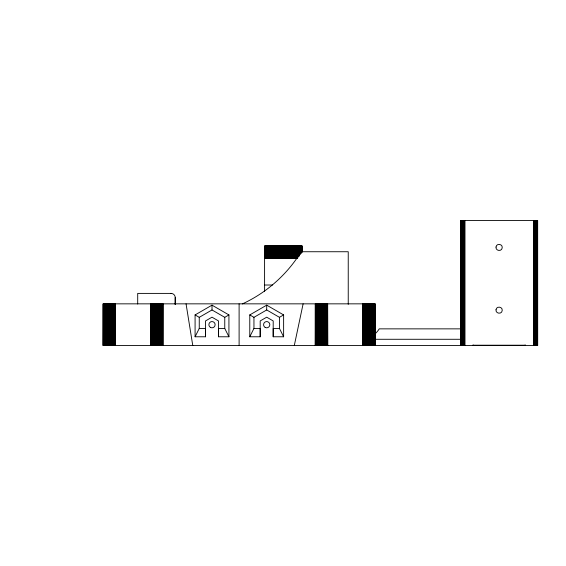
<?xml version="1.0" encoding="UTF-8"?>
<svg xmlns="http://www.w3.org/2000/svg" width="566" height="566" viewBox="0 0 566 566"><rect width="100%" height="100%" fill="white"/><g stroke="black" fill="none" stroke-linecap="round" stroke-linejoin="round"><path stroke-width="0.85" d="M175.227 297.567L175.227 304.444L175.227 297.567A4.167 4.167 0 0 0 171.052 293.4L137.701 293.4L137.701 303.999M205.508 336.777L205.508 328.443L199.253 328.443L195.086 336.777L205.508 336.777L205.508 320.936L212.009 317.186L218.504 320.936L218.504 336.777L228.926 336.777L228.926 314.922L212.009 305.152L195.086 314.922L195.086 336.777M218.504 336.777L218.504 328.443L224.759 328.443L228.926 336.777M260.197 336.777L260.197 328.443L253.95 328.443L249.776 336.777L260.197 336.777L260.197 320.936L266.699 317.186L273.201 320.936L273.201 336.777L283.623 336.777L283.623 314.922L266.699 305.152L249.776 314.922L249.776 336.777M273.201 336.777L273.201 328.443L279.455 328.443L283.623 336.777M294.292 345.536L303.114 303.843M242.368 303.907C266.536 292.813 287.259 274.411 301.126 251.736L348.239 251.736L348.239 304.331M300.235 253.158L301.176 251.736M199.253 328.443L199.253 317.328L212.009 309.963L224.759 317.328L224.759 328.443M224.759 317.328L228.926 314.922M253.95 328.443L253.95 317.328L266.699 309.963L279.455 317.328L279.455 328.443M279.455 317.328L283.623 314.922M302.11 252.273L302.11 246.019L264.591 246.012L264.591 291.603M264.591 246.09L302.11 246.019M264.591 246.224L302.11 246.224M264.591 246.316L302.11 246.316M264.591 246.429L302.11 246.429M264.591 246.557L302.11 246.557M264.591 246.698L302.11 246.698M264.591 246.854L302.11 246.854M264.591 247.024L302.11 247.024M264.591 247.208L302.11 247.208M264.591 247.406L302.11 247.406M264.591 247.625L302.11 247.625M264.591 247.844L302.11 247.844M264.591 248.085L302.11 248.085M264.591 248.333L302.11 248.333M264.591 248.594L302.11 248.594M264.591 248.863L302.11 248.863M264.591 249.146L302.11 249.146M264.591 249.436L302.11 249.436M264.591 249.726L302.11 249.726M264.591 250.03L302.11 250.03M264.591 250.342L302.11 250.342M264.591 250.653L302.11 250.653M264.591 250.971L302.11 250.971M264.591 251.297L302.11 251.297M264.591 251.622L302.11 251.622M264.591 251.948L302.11 251.948M264.591 252.273L301.239 252.273M264.591 252.606L301.239 252.606M264.591 252.931L301.239 252.931M264.591 253.257L301.239 253.257M264.591 253.582L300.362 253.582M264.591 253.901L300.362 253.901M264.591 254.212L300.362 254.212M264.591 254.523L299.492 254.523M264.591 254.827L299.492 254.827M264.591 255.117L299.492 255.117M264.591 255.407L299.492 255.407M264.591 255.69L299.492 255.69M264.591 255.959L299.492 255.959M264.591 256.221L298.622 256.221M264.591 256.469L298.622 256.469M264.591 256.702L297.744 256.702M264.591 256.929L297.744 256.929M264.591 257.141L297.744 257.141M264.591 257.346L297.744 257.346M264.591 257.53L297.744 257.53M264.591 257.7L297.744 257.7M264.591 257.855L297.744 257.855M264.591 257.997L297.744 257.997M264.591 258.124L296.874 258.124M264.591 258.23L296.874 258.23M264.591 258.329L296.874 258.329M264.591 258.4L296.874 258.506L264.591 258.542M264.591 285.016L272.444 285.016M375.053 345.536L375.074 303.843L103.111 303.843L103.125 345.536L537.693 345.536L537.665 220.464L460.533 220.464L460.533 345.536M461.12 328.86L379.213 328.86A21.543 21.543 0 0 1 374.869 334.018M374.848 339.282L461.127 339.282M473.056 345.21L525.17 345.21M171.052 293.4L171.427 293.414M249.776 314.922L253.95 317.328M195.086 314.922L199.253 317.328M186.058 303.843L192.773 345.536M537.396 220.464L537.396 345.536M537.283 220.464L537.283 345.536M537.155 220.464L537.155 345.536M537.021 220.464L537.021 345.536M536.858 220.464L536.858 345.536M536.688 220.464L536.688 345.536M536.504 220.464L536.504 345.536M536.306 220.464L536.306 345.536M536.094 220.464L536.094 345.536M535.868 220.464L535.868 345.536M535.627 220.464L535.627 345.536M535.379 220.464L535.379 345.536M535.118 220.464L535.118 345.536M534.849 220.464L534.849 345.536M534.566 220.464L534.566 345.536M534.283 220.464L534.283 345.536M533.986 220.464L533.986 345.536M533.681 220.464L533.681 345.536M533.505 220.464L533.505 345.536M525.17 344.885L525.17 345.536M473.056 344.885L473.056 345.536M464.849 220.464L464.849 345.536M464.714 220.464L464.714 345.536M464.545 220.464L464.545 345.536M464.24 220.464L464.24 345.536M463.943 220.464L463.943 345.536M463.653 220.464L463.653 345.536M463.377 220.464L463.377 345.536M463.108 220.464L463.108 345.536M462.847 220.464L462.847 345.536M462.599 220.464L462.599 345.536M462.358 220.464L462.358 345.536M462.132 220.464L462.132 345.536M461.92 220.464L461.92 345.536M461.722 220.464L461.722 345.536M461.531 220.464L461.531 345.536M461.361 220.464L461.361 345.536M461.205 220.464L461.205 345.536M461.064 220.464L461.064 345.536M460.936 220.464L460.936 345.536M460.83 220.464L460.83 345.536M460.738 220.464L460.66 345.536M460.604 220.464L460.604 345.536M375.039 303.843L375.003 345.536M374.826 303.843L374.918 345.536M374.72 303.843L374.72 345.536M374.607 303.843L374.607 345.536M374.466 303.843L374.466 345.536M374.317 303.843L374.317 345.536M374.147 303.843L374.147 345.536M373.97 303.843L373.97 345.536M373.772 303.843L373.772 345.536M373.567 303.843L373.567 345.536M373.348 303.843L373.348 345.536M373.114 303.843L373.114 345.536M372.867 303.843L372.867 345.536M372.612 303.843L372.612 345.536M372.343 303.843L372.343 345.536M372.067 303.843L372.067 345.536M371.784 303.843L371.784 345.536M371.487 303.843L371.487 345.536M371.19 303.843L371.19 345.536M370.879 303.843L370.879 345.536M370.567 303.843L370.567 345.536M370.256 303.843L370.256 345.536M369.931 303.843L369.931 345.536M369.605 303.843L369.605 345.536M369.28 303.843L369.28 345.536M368.954 303.843L368.954 345.536M368.629 303.843L368.629 345.536M368.303 303.843L368.303 345.536M367.978 303.843L367.978 345.536M367.652 303.843L367.652 345.536M367.334 303.843L367.334 345.536M367.016 303.843L367.016 345.536M366.704 303.843L366.704 345.536M366.4 303.843L366.4 345.536M366.103 303.843L366.103 345.536M365.813 303.843L365.813 345.536M365.53 303.843L365.53 345.536M365.254 303.843L365.254 345.536M364.992 303.843L364.992 345.536M364.745 303.843L364.745 345.536M364.497 303.843L364.497 345.536M364.271 303.843L364.271 345.536M364.051 303.843L364.051 345.536M363.089 303.843L363.089 345.536M362.969 303.843L362.933 345.536M362.834 303.843L362.863 345.536M362.707 303.843L362.778 345.536M362.594 303.843L362.608 345.536M327.686 303.843L327.7 345.536L327.558 303.843M327.481 303.843L327.481 345.536M327.389 303.843L327.389 345.536M327.282 303.843L327.282 345.536M327.155 303.843L327.155 345.536M327.014 303.843L327.014 345.536M326.858 303.843L326.858 345.536M326.688 303.843L326.688 345.536M326.504 303.843L326.504 345.536M326.299 303.843L326.299 345.536M326.087 303.843L326.087 345.536M325.867 303.843L325.867 345.536M325.627 303.843L325.627 345.536M325.379 303.843L325.379 345.536M325.117 303.843L325.117 345.536M324.849 303.843L324.849 345.536M324.566 303.843L324.566 345.536M324.283 303.843L324.283 345.536M323.985 303.843L323.985 345.536M323.681 303.843L323.681 345.536M323.377 303.843L323.377 345.536M323.059 303.843L323.059 345.536M322.74 303.843L322.74 345.536M322.422 303.843L322.422 345.536M322.096 303.843L322.096 345.536M321.771 303.843L321.771 345.536M321.438 303.843L321.438 345.536M321.113 303.843L321.113 345.536M320.788 303.843L320.788 345.536M320.462 303.843L320.462 345.536M320.144 303.843L320.144 345.536M319.818 303.843L319.818 345.536M319.507 303.843L319.507 345.536M319.196 303.843L319.196 345.536M318.899 303.843L318.899 345.536M318.601 303.843L318.601 345.536M318.311 303.843L318.311 345.536M318.035 303.843L318.035 345.536M317.767 303.843L317.767 345.536M317.505 303.843L317.505 345.536M317.257 303.843L317.257 345.536M317.017 303.843L317.017 345.536M316.79 303.843L316.79 345.536M316.578 303.843L316.578 345.536M316.38 303.843L316.38 345.536M316.196 303.843L316.196 345.536M316.026 303.843L316.026 345.536M315.87 303.843L315.87 345.536M315.729 303.843L315.729 345.536M315.602 303.843L315.602 345.536M315.488 303.843L315.396 345.536M266.699 305.152L266.699 309.963M239.107 303.843L239.107 345.536M212.009 305.152L212.009 309.963M162.944 303.843L162.944 345.536M162.888 303.843L162.81 345.536M162.718 303.843L162.718 345.536M162.612 303.843L162.612 345.536M162.484 303.843L162.484 345.536M162.343 303.843L162.343 345.536M162.187 303.843L162.187 345.536M162.018 303.843L162.018 345.536M161.826 303.843L161.826 345.536M161.628 303.843L161.628 345.536M161.416 303.843L161.416 345.536M161.19 303.843L161.19 345.536M160.956 303.843L160.956 345.536M160.709 303.843L160.709 345.536M160.447 303.843L160.447 345.536M160.178 303.843L160.178 345.536M159.895 303.843L159.895 345.536M159.612 303.843L159.612 345.536M159.315 303.843L159.315 345.536M159.011 303.843L159.011 345.536M158.699 303.843L158.699 345.536M158.388 303.843L158.388 345.536M158.07 303.843L158.07 345.536M157.744 303.843L157.744 345.536M157.426 303.843L157.426 345.536M157.093 303.843L157.093 345.536M156.768 303.843L156.768 345.536M156.442 303.843L156.442 345.536M156.117 303.843L156.117 345.536M155.791 303.843L155.791 345.536M155.466 303.843L155.466 345.536M155.148 303.843L155.148 345.536M154.836 303.843L154.836 345.536M154.525 303.843L154.525 345.536M154.228 303.843L154.228 345.536M153.931 303.843L153.931 345.536M153.641 303.843L153.641 345.536M153.365 303.843L153.365 345.536M153.089 303.843L153.089 345.536M152.834 303.843L152.834 345.536M152.579 303.843L152.579 345.536M152.346 303.843L152.346 345.536M152.12 303.843L152.12 345.536M151.907 303.843L151.907 345.536M151.709 303.843L151.709 345.536M151.525 303.843L151.525 345.536M151.348 303.843L151.348 345.536M151.193 303.843L151.193 345.536M151.051 303.843L151.051 345.536M150.931 303.843L150.931 345.536M150.818 303.843L150.818 345.536M150.726 303.843L150.726 345.536M150.648 303.843L150.549 345.536L150.521 303.843M115.556 303.843L115.57 345.536M115.457 303.843L115.506 345.536M115.379 303.843L115.344 345.536L115.245 303.843M114.155 303.843L114.155 345.536M113.943 303.843L113.943 345.536M113.709 303.843L113.709 345.536M113.469 303.843L113.469 345.536M113.214 303.843L113.214 345.536M112.952 303.843L112.952 345.536M112.676 303.843L112.676 345.536M112.401 303.843L112.401 345.536M112.103 303.843L112.103 345.536M111.806 303.843L111.806 345.536M111.502 303.843L111.502 345.536M111.191 303.843L111.191 345.536M110.879 303.843L110.879 345.536M110.561 303.843L110.561 345.536M110.236 303.843L110.236 345.536M109.91 303.843L109.91 345.536M109.585 303.843L109.585 345.536M109.252 303.843L109.252 345.536M108.927 303.843L108.927 345.536M108.601 303.843L108.601 345.536M108.276 303.843L108.276 345.536M107.957 303.843L107.957 345.536M107.639 303.843L107.639 345.536M107.328 303.843L107.328 345.536M107.024 303.843L107.024 345.536M106.719 303.843L106.719 345.536M106.429 303.843L106.429 345.536M106.139 303.843L106.139 345.536M105.863 303.843L105.863 345.536M105.601 303.843L105.601 345.536M105.347 303.843L105.347 345.536M105.099 303.843L105.099 345.536M104.866 303.843L104.866 345.536M104.646 303.843L104.646 345.536M104.434 303.843L104.434 345.536M104.243 303.843L104.243 345.536M104.059 303.843L104.059 345.536M103.896 303.843L103.896 345.536M103.741 303.843L103.741 345.536M103.606 303.843L103.606 345.536M103.486 303.843L103.38 345.536M103.295 303.843L103.267 345.536M103.224 303.843L103.203 345.536M496.007 247.059C495.392 251.007 501.915 251.82 502.219 247.781C502.834 243.833 496.311 243.019 496.007 247.059M496.007 309.807C495.392 313.748 501.915 314.562 502.219 310.522C502.834 306.581 496.311 305.767 496.007 309.807M537.566 345.536L537.566 220.464L537.488 345.536M315.319 345.536L315.319 303.843L315.262 345.536M210.439 327.396A3.127 3.127 0 0 0 215.13 324.693A3.127 3.127 0 0 0 210.439 321.983A3.127 3.127 0 0 0 210.439 327.396M265.136 327.396A3.127 3.127 0 0 0 269.826 324.693A3.127 3.127 0 0 0 265.136 321.983A3.127 3.127 0 0 0 265.136 327.396"/></g></svg>
